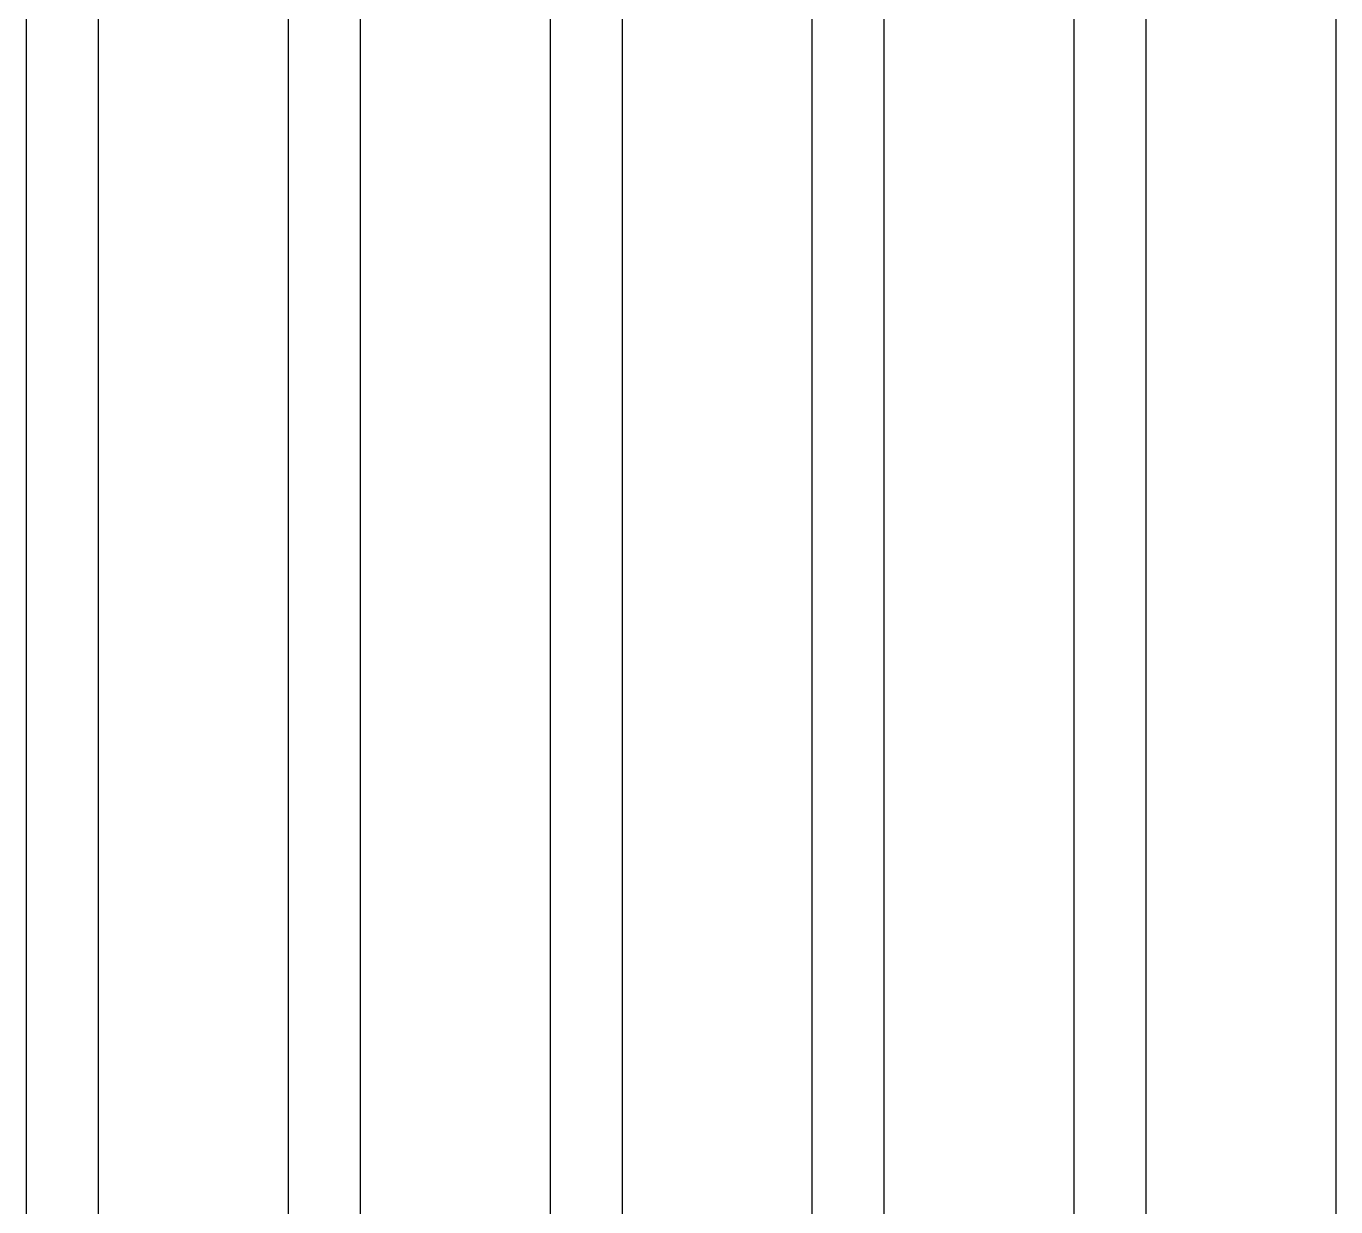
# Model space of a CAD drawing. Extents: x -84241 to 2571207, y -82302 to 1687411.
# Drawn here: x 35381.8 to 35781.8, y -12457.8 to -12097.2 of the extents above; entities that cross this region are included whole.
import ezdxf

# ---------------------------------------------------------------- set-up
doc = ezdxf.new("R2010")
doc.units = 0
doc.header["$LTSCALE"] = 1000
doc.layers.get('0').update_dxf_attribs({"linetype": 'CONTINUOUS'})
doc.layers.add('W-WSUP-EQPM', color=40, linetype='CONTINUOUS')

# ---------------------------------------------------------------- blocks, each defined once
blk = doc.blocks.new('*U368')
at = {"color": 8, "linetype": 'Continuous'}
for p, q in [((1469117.34, 3476962.13), (1469117.34, 3475194.49)), ((1469197.34, 3476962.13), (1469197.34, 3475194.49)), ((1469357.34, 3476962.13), (1469357.34, 3475194.49)), ((1469437.34, 3476962.13), (1469437.34, 3475194.49)), ((1469095.34, 3476955.33), (1469095.34, 3475194.49)), ((1469175.34, 3476955.33), (1469175.34, 3475194.49)), ((1469255.34, 3476955.33), (1469255.34, 3475194.49)), ((1469277.34, 3476955.33), (1469277.34, 3475194.49)), ((1469335.34, 3476955.33), (1469335.34, 3475194.49)), ((1469415.34, 3476955.33), (1469415.34, 3475194.49)), ((1469495.34, 3476955.33), (1469495.34, 3475194.49))]:
    blk.add_line(p, q, dxfattribs=at)

msp = doc.modelspace()

# ---------------------------------------------------------------- block references
at = {"layer": 'W-WSUP-EQPM'}
msp.add_blockref('*U368', (-1433713.52, -3488808.94), dxfattribs=at)

doc.saveas('drawing.dxf')
